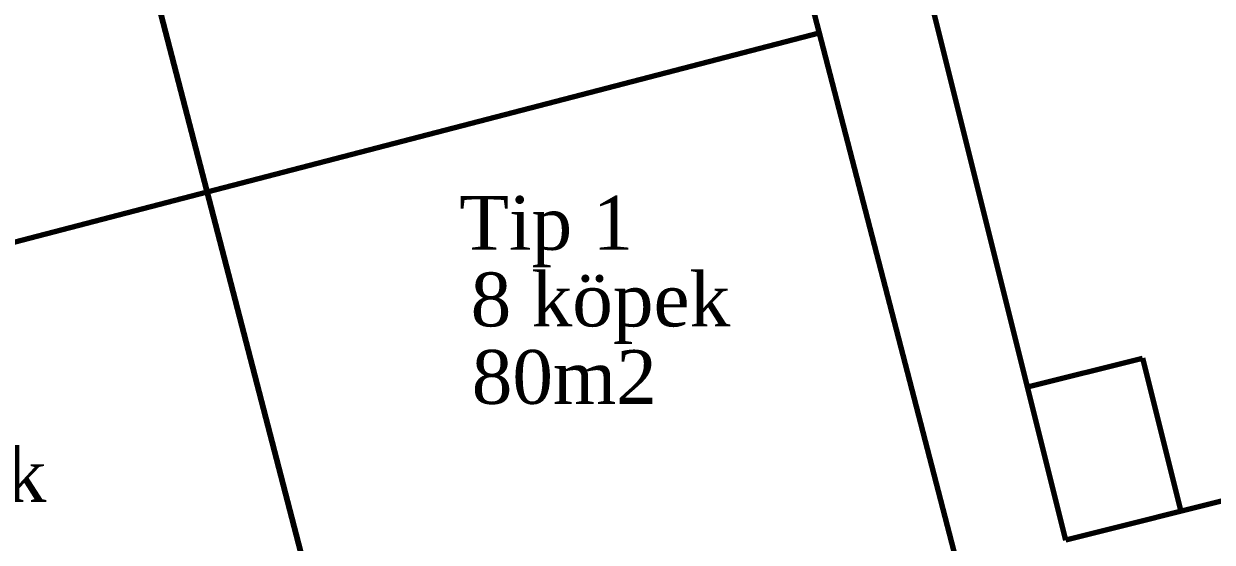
# Model space of a CAD drawing. Header units: millimetres. Extents: x 2046 to 14753, y 2361 to 29276.
# Drawn here: x 7405.1 to 7781.1, y 27889.7 to 28053.8 of the extents above; entities that cross this region are included whole.
import ezdxf

# ---------------------------------------------------------------- set-up
doc = ezdxf.new("R2010")
doc.units = ezdxf.units.MM
doc.layers.add('A.O. DUVAR', color=7, linetype='Continuous', lineweight=50)
doc.styles.add('A.O. MALZEME', font='times.ttf', dxfattribs={"height": 10})

msp = doc.modelspace()

# ---------------------------------------------------------------- linework, layer by layer
at = {"layer": 'A.O. DUVAR', "lineweight": 70}
for p, q in [((7734.749, 27890.356), (7674.088, 28132.885)), ((7637.812, 28123.462), (7700.709, 27881.503)), ((7444.245, 28073.144), (7507.142, 27831.186)), ((7507.142, 27831.186), (7444.245, 28073.144)), ((7463.115, 28000.557), (7656.681, 28050.874)), ((7269.548, 27950.239), (7463.115, 28000.557)), ((7722.617, 27938.862), (7758.996, 27947.961)), ((7758.996, 27947.961), (7771.128, 27899.455)), ((7928.772, 27938.885), (7734.749, 27890.356))]:
    msp.add_line(p, q, dxfattribs=at)

# ---------------------------------------------------------------- texts
at = {"layer": 'A.O. DUVAR', "style": 'A.O. MALZEME'}
for s, p in [('Tip 1', (7542.871, 27982.248, 5)), ('8 köpek', (7546.448, 27957.991, 5)), ('80m2 ', (7546.792, 27933.469, 5)), ('8 köpek', (7330.098, 27902.447, 5))]:
    msp.add_text(s, height=17.0249, dxfattribs=at).set_placement(p)

doc.saveas('drawing.dxf')
